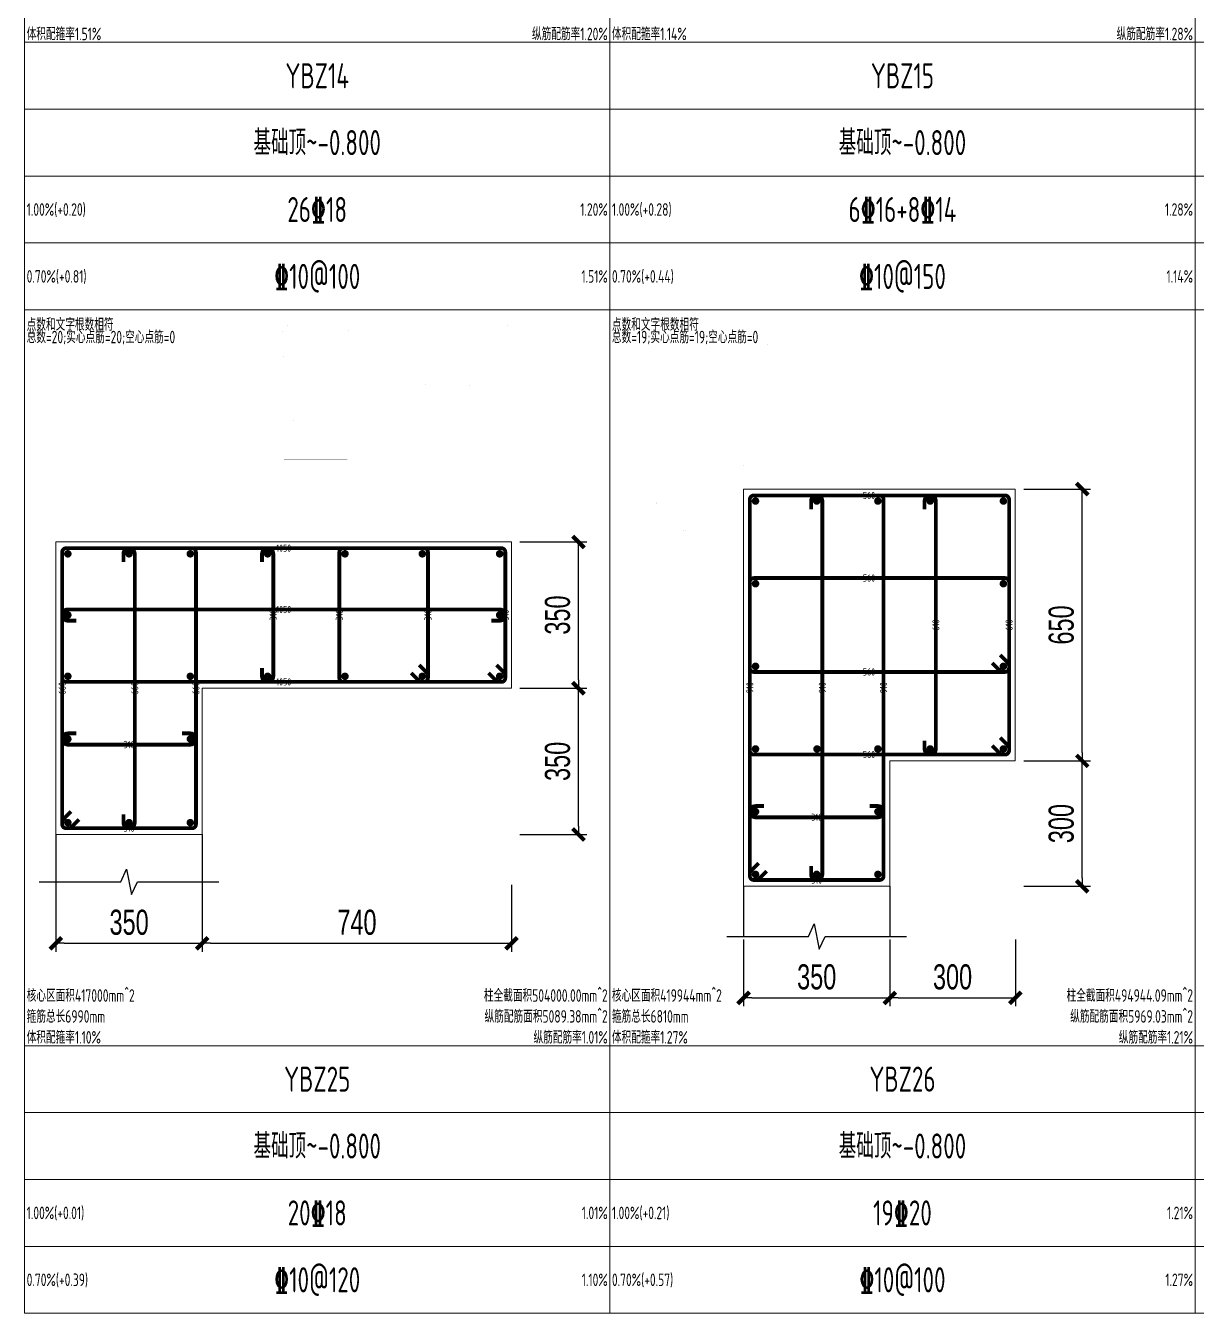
# Model space of a CAD drawing. Extents: x 5874492 to 7194610, y -939842 to -279257.
# Drawn here: x 6421375 to 6435375, y -486477 to -471079 of the extents above; entities that cross this region are included whole.
import ezdxf
from ezdxf.enums import TextEntityAlignment as Align

# ---------------------------------------------------------------- set-up
doc = ezdxf.new("R2010")
doc.units = 0
doc.header["$LTSCALE"] = 1000
for name, color, linetype, lineweight in [('S-大样-REIN', 1, 'Continuous', 20), ('S-大样-实线', 2, 'Continuous', 20), ('S-板-楼板负筋', 1, 'Continuous', 20), ('S-通用-TAB', 7, 'Continuous', 20)]:
    doc.layers.add(name, color=color, linetype=linetype, lineweight=lineweight)
for name, color, linetype in [('S-大样-实线-pdx', 7, 'Continuous'), ('z-计算配筋', 7, 'Continuous'), ('z-详图标注', 3, 'Continuous')]:
    doc.layers.add(name, color=color, linetype=linetype)
doc.layers.add('箍筋长度', color=3, linetype='Continuous', plot=False)
doc.layers.add('配箍校核', color=34, linetype='Continuous', plot=False)
doc.styles.add('BW_Dim', font='Bweng.shx', dxfattribs={"width": 0.7, "bigfont": 'hztxt.shx'})
doc.styles.add('BW_Rein', font='tssdeng.shx', dxfattribs={"width": 0.7, "bigfont": 'hztxt.shx'})
doc.dimstyles.new('Cyz_20_100', dxfattribs={"dimtxt": 300, "dimasz": 100, "dimexe": 100, "dimexo": 100, "dimgap": 100, "dimtad": 1, "dimdec": 0, "dimlfac": 0.2, "dimzin": 0, "dimdsep": 46, "dimtxsty": 'BW_Dim', "dimblk": '_bwk', "dimcen": 0, "dimclrt": 7, "dimadec": 0, "dimazin": 0, "dimtfac": 1, "dimtdec": 0, "dimtix": 1, "dimtmove": 2, "dimatfit": 0, "dimfxl": 0, "dimtolj": 1, "dimtzin": 0, "dimarcsym": 0})

# ---------------------------------------------------------------- blocks, each defined once
blk = doc.blocks.new('_bwk')
blk.add_line((-1, 0), (0, 0))
at = {"const_width": 0.5}
blk.add_lwpolyline([(-0.7, -0.7), (0.7, 0.7)], dxfattribs=at)
blk = doc.blocks.new('*D2205')
at = {"layer": 'Defpoints', "color": 0, "transparency": 16777216}
for p in [(6427186, -479002), (6427986, -479002), (6427186, -480752)]:
    blk.add_point(p, dxfattribs=at)
at = {"layer": 'z-详图标注', "color": 0, "lineweight": -2, "transparency": 16777216}
for p, q in [((6427286, -479002), (6428086, -479002)), ((6427986, -480652), (6427986, -479102)), ((6427286, -480752), (6428086, -480752))]:
    blk.add_line(p, q, dxfattribs=at)
at = {"layer": 'z-详图标注', "color": 0, "lineweight": -2, "transparency": 16777216, "xscale": 100, "yscale": 100, "zscale": 100}
for p, rotation in [((6427986, -479002), 90), ((6427986, -480752), 270)]:
    blk.add_blockref('_bwk', p, dxfattribs=dict(at, rotation=rotation))
at = {"layer": 'z-详图标注', "color": 7, "transparency": 16777216, "insert": (6427736, -479877), "char_height": 300, "attachment_point": 5, "rotation": 90, "style": 'BW_Dim'}
blk.add_mtext('\\A1;350', dxfattribs=at)
blk = doc.blocks.new('*D2206')
at = {"layer": 'Defpoints', "color": 0, "transparency": 16777216}
for p in [(6427186, -477252), (6427986, -477252), (6427186, -479002)]:
    blk.add_point(p, dxfattribs=at)
at = {"layer": 'z-详图标注', "color": 0, "lineweight": -2, "transparency": 16777216}
for p, q in [((6427286, -477252), (6428086, -477252)), ((6427986, -478902), (6427986, -477352)), ((6427286, -479002), (6428086, -479002))]:
    blk.add_line(p, q, dxfattribs=at)
at = {"layer": 'z-详图标注', "color": 0, "lineweight": -2, "transparency": 16777216, "xscale": 100, "yscale": 100, "zscale": 100}
for p, rotation in [((6427986, -477252), 90), ((6427986, -479002), 270)]:
    blk.add_blockref('_bwk', p, dxfattribs=dict(at, rotation=rotation))
at = {"layer": 'z-详图标注', "color": 7, "transparency": 16777216, "insert": (6427736, -478127), "char_height": 300, "attachment_point": 5, "rotation": 90, "style": 'BW_Dim'}
blk.add_mtext('\\A1;350', dxfattribs=at)
blk = doc.blocks.new('*D2207')
at = {"layer": 'Defpoints', "color": 0, "transparency": 16777216}
for p in [(6421736, -481253), (6423486, -481253), (6423486, -482053)]:
    blk.add_point(p, dxfattribs=at)
at = {"layer": 'z-详图标注', "color": 0, "lineweight": -2, "transparency": 16777216}
for p, q in [((6421736, -481353), (6421736, -482153)), ((6423486, -481353), (6423486, -482153)), ((6421836, -482053), (6423386, -482053))]:
    blk.add_line(p, q, dxfattribs=at)
at = {"layer": 'z-详图标注', "color": 0, "lineweight": -2, "transparency": 16777216, "xscale": 100, "yscale": 100, "zscale": 100, "rotation": 180}
blk.add_blockref('_bwk', (6421736, -482053), dxfattribs=at)
at = {"layer": 'z-详图标注', "color": 0, "lineweight": -2, "transparency": 16777216, "xscale": 100, "yscale": 100, "zscale": 100}
blk.add_blockref('_bwk', (6423486, -482053), dxfattribs=at)
at = {"layer": 'z-详图标注', "color": 7, "transparency": 16777216, "insert": (6422611, -481803), "char_height": 300, "attachment_point": 5, "style": 'BW_Dim'}
blk.add_mtext('\\A1;350', dxfattribs=at)
blk = doc.blocks.new('*D2208')
at = {"layer": 'Defpoints', "color": 0, "transparency": 16777216}
for p in [(6423486, -481253), (6427186, -481253), (6427186, -482053)]:
    blk.add_point(p, dxfattribs=at)
at = {"layer": 'z-详图标注', "color": 0, "lineweight": -2, "transparency": 16777216}
for p, q in [((6423486, -481353), (6423486, -482153)), ((6427186, -481353), (6427186, -482153)), ((6423586, -482053), (6427086, -482053))]:
    blk.add_line(p, q, dxfattribs=at)
at = {"layer": 'z-详图标注', "color": 0, "lineweight": -2, "transparency": 16777216, "xscale": 100, "yscale": 100, "zscale": 100, "rotation": 180}
blk.add_blockref('_bwk', (6423486, -482053), dxfattribs=at)
at = {"layer": 'z-详图标注', "color": 0, "lineweight": -2, "transparency": 16777216, "xscale": 100, "yscale": 100, "zscale": 100}
blk.add_blockref('_bwk', (6427186, -482053), dxfattribs=at)
at = {"layer": 'z-详图标注', "color": 7, "transparency": 16777216, "insert": (6425336, -481803), "char_height": 300, "attachment_point": 5, "style": 'BW_Dim'}
blk.add_mtext('\\A1;740', dxfattribs=at)
blk = doc.blocks.new('*D2209')
at = {"layer": 'Defpoints', "color": 0, "transparency": 16777216}
for p in [(6433211, -479871), (6434011, -479871), (6433211, -481371)]:
    blk.add_point(p, dxfattribs=at)
at = {"layer": 'z-详图标注', "color": 0, "lineweight": -2, "transparency": 16777216}
for p, q in [((6433311, -479871), (6434111, -479871)), ((6434011, -481271), (6434011, -479971)), ((6433311, -481371), (6434111, -481371))]:
    blk.add_line(p, q, dxfattribs=at)
at = {"layer": 'z-详图标注', "color": 0, "lineweight": -2, "transparency": 16777216, "xscale": 100, "yscale": 100, "zscale": 100}
for p, rotation in [((6434011, -479871), 90), ((6434011, -481371), 270)]:
    blk.add_blockref('_bwk', p, dxfattribs=dict(at, rotation=rotation))
at = {"layer": 'z-详图标注', "color": 7, "transparency": 16777216, "insert": (6433761, -480621), "char_height": 300, "attachment_point": 5, "rotation": 90, "style": 'BW_Dim'}
blk.add_mtext('\\A1;300', dxfattribs=at)
blk = doc.blocks.new('*D2210')
at = {"layer": 'Defpoints', "color": 0, "transparency": 16777216}
for p in [(6433211, -476621), (6434011, -476621), (6433211, -479871)]:
    blk.add_point(p, dxfattribs=at)
at = {"layer": 'z-详图标注', "color": 0, "lineweight": -2, "transparency": 16777216}
for p, q in [((6433311, -476621), (6434111, -476621)), ((6434011, -479771), (6434011, -476721)), ((6433311, -479871), (6434111, -479871))]:
    blk.add_line(p, q, dxfattribs=at)
at = {"layer": 'z-详图标注', "color": 0, "lineweight": -2, "transparency": 16777216, "xscale": 100, "yscale": 100, "zscale": 100}
for p, rotation in [((6434011, -476621), 90), ((6434011, -479871), 270)]:
    blk.add_blockref('_bwk', p, dxfattribs=dict(at, rotation=rotation))
at = {"layer": 'z-详图标注', "color": 7, "transparency": 16777216, "insert": (6433761, -478246), "char_height": 300, "attachment_point": 5, "rotation": 90, "style": 'BW_Dim'}
blk.add_mtext('\\A1;650', dxfattribs=at)
blk = doc.blocks.new('*D2211')
at = {"layer": 'Defpoints', "color": 0, "transparency": 16777216}
for p in [(6429961, -481906), (6431710, -481906), (6431710, -482706)]:
    blk.add_point(p, dxfattribs=at)
at = {"layer": 'z-详图标注', "color": 0, "lineweight": -2, "transparency": 16777216}
for p, q in [((6429961, -482006), (6429961, -482806)), ((6431710, -482006), (6431710, -482806)), ((6430061, -482706), (6431610, -482706))]:
    blk.add_line(p, q, dxfattribs=at)
at = {"layer": 'z-详图标注', "color": 0, "lineweight": -2, "transparency": 16777216, "xscale": 100, "yscale": 100, "zscale": 100, "rotation": 180}
blk.add_blockref('_bwk', (6429961, -482706), dxfattribs=at)
at = {"layer": 'z-详图标注', "color": 0, "lineweight": -2, "transparency": 16777216, "xscale": 100, "yscale": 100, "zscale": 100}
blk.add_blockref('_bwk', (6431710, -482706), dxfattribs=at)
at = {"layer": 'z-详图标注', "color": 7, "transparency": 16777216, "insert": (6430835, -482456), "char_height": 300, "attachment_point": 5, "style": 'BW_Dim'}
blk.add_mtext('\\A1;350', dxfattribs=at)
blk = doc.blocks.new('*D2212')
at = {"layer": 'Defpoints', "color": 0, "transparency": 16777216}
for p in [(6431710, -481906), (6433211, -481906), (6433211, -482706)]:
    blk.add_point(p, dxfattribs=at)
at = {"layer": 'z-详图标注', "color": 0, "lineweight": -2, "transparency": 16777216}
for p, q in [((6431710, -482006), (6431710, -482806)), ((6433211, -482006), (6433211, -482806)), ((6431810, -482706), (6433111, -482706))]:
    blk.add_line(p, q, dxfattribs=at)
at = {"layer": 'z-详图标注', "color": 0, "lineweight": -2, "transparency": 16777216, "xscale": 100, "yscale": 100, "zscale": 100, "rotation": 180}
blk.add_blockref('_bwk', (6431710, -482706), dxfattribs=at)
at = {"layer": 'z-详图标注', "color": 0, "lineweight": -2, "transparency": 16777216, "xscale": 100, "yscale": 100, "zscale": 100}
blk.add_blockref('_bwk', (6433211, -482706), dxfattribs=at)
at = {"layer": 'z-详图标注', "color": 7, "transparency": 16777216, "insert": (6432460, -482456), "char_height": 300, "attachment_point": 5, "style": 'BW_Dim'}
blk.add_mtext('\\A1;300', dxfattribs=at)
blk = doc.blocks.new('*D2301')
at = {"layer": 'Defpoints', "color": 0, "transparency": 16777216}
for p in [(6433211, -479871), (6434011, -479871), (6433211, -481371)]:
    blk.add_point(p, dxfattribs=at)
at = {"layer": 'z-详图标注', "color": 0, "lineweight": -2, "transparency": 16777216}
for p, q in [((6433311, -479871), (6434111, -479871)), ((6434011, -481271), (6434011, -479971)), ((6433311, -481371), (6434111, -481371))]:
    blk.add_line(p, q, dxfattribs=at)
at = {"layer": 'z-详图标注', "color": 0, "lineweight": -2, "transparency": 16777216, "xscale": 100, "yscale": 100, "zscale": 100}
for p, rotation in [((6434011, -479871), 90), ((6434011, -481371), 270)]:
    blk.add_blockref('_bwk', p, dxfattribs=dict(at, rotation=rotation))
at = {"layer": 'z-详图标注', "color": 7, "transparency": 16777216, "insert": (6433761, -480621), "char_height": 300, "attachment_point": 5, "rotation": 90, "style": 'BW_Dim'}
blk.add_mtext('\\A1;300', dxfattribs=at)
blk = doc.blocks.new('*D2302')
at = {"layer": 'Defpoints', "color": 0, "transparency": 16777216}
for p in [(6433211, -476621), (6434011, -476621), (6433211, -479871)]:
    blk.add_point(p, dxfattribs=at)
at = {"layer": 'z-详图标注', "color": 0, "lineweight": -2, "transparency": 16777216}
for p, q in [((6433311, -476621), (6434111, -476621)), ((6434011, -479771), (6434011, -476721)), ((6433311, -479871), (6434111, -479871))]:
    blk.add_line(p, q, dxfattribs=at)
at = {"layer": 'z-详图标注', "color": 0, "lineweight": -2, "transparency": 16777216, "xscale": 100, "yscale": 100, "zscale": 100}
for p, rotation in [((6434011, -476621), 90), ((6434011, -479871), 270)]:
    blk.add_blockref('_bwk', p, dxfattribs=dict(at, rotation=rotation))
at = {"layer": 'z-详图标注', "color": 7, "transparency": 16777216, "insert": (6433761, -478246), "char_height": 300, "attachment_point": 5, "rotation": 90, "style": 'BW_Dim'}
blk.add_mtext('\\A1;650', dxfattribs=at)

msp = doc.modelspace()

# ---------------------------------------------------------------- linework, layer by layer
at = {"layer": 'S-大样-REIN', "const_width": 45}
for points in [[(6430080.7, -476763.6, 1), (6430125.7, -476763.6, 1)], [(6430812.7, -476763.6, 1), (6430857.7, -476763.6, 1)], [(6431544.8, -476763.6, 1), (6431589.8, -476763.6, 1)], [(6432170.2, -476763.6, 1), (6432215.2, -476763.6, 1)], [(6433045.7, -476763.6, 1), (6433090.7, -476763.6, 1)], [(6421855.7, -477394.6, 1), (6421900.7, -477394.6, 1)], [(6422588.2, -477394.6, 1), (6422633.2, -477394.6, 1)], [(6423320.7, -477394.6, 1), (6423365.7, -477394.6, 1)], [(6424245.7, -477394.6, 1), (6424290.7, -477394.6, 1)], [(6425170.7, -477394.6, 1), (6425215.7, -477394.6, 1)], [(6426095.7, -477394.6, 1), (6426140.7, -477394.6, 1)], [(6427020.7, -477394.6, 1), (6427065.7, -477394.6, 1)], [(6430080.7, -477751.9, 1), (6430125.7, -477751.9, 1)], [(6433045.7, -477751.9, 1), (6433090.7, -477751.9, 1)], [(6421855.7, -478127.1, 1), (6421900.7, -478127.1, 1)], [(6427020.7, -478127.1, 1), (6427065.7, -478127.1, 1)], [(6430080.7, -478740.3, 1), (6430125.7, -478740.3, 1)], [(6433045.7, -478740.3, 1), (6433090.7, -478740.3, 1)], [(6421855.7, -478859.6, 1), (6421900.7, -478859.6, 1)], [(6423320.7, -478859.6, 1), (6423365.7, -478859.6, 1)], [(6424245.7, -478859.6, 1), (6424290.7, -478859.6, 1)], [(6425170.7, -478859.6, 1), (6425215.7, -478859.6, 1)], [(6426095.7, -478859.6, 1), (6426140.7, -478859.6, 1)], [(6427020.7, -478859.6, 1), (6427065.7, -478859.6, 1)], [(6421855.7, -479609.6, 1), (6421900.7, -479609.6, 1)], [(6423320.7, -479609.6, 1), (6423365.7, -479609.6, 1)], [(6430080.7, -479728.6, 1), (6430125.7, -479728.6, 1)], [(6430816.4, -479728.6, 1), (6430861.4, -479728.6, 1)], [(6431544.8, -479728.6, 1), (6431589.8, -479728.6, 1)], [(6432170.2, -479728.6, 1), (6432215.2, -479728.6, 1)], [(6433045.7, -479728.6, 1), (6433090.7, -479728.6, 1)], [(6430080.7, -480478.6, 1), (6430125.7, -480478.6, 1)], [(6431544.8, -480478.6, 1), (6431589.8, -480478.6, 1)], [(6421855.7, -480609.6, 1), (6421900.7, -480609.6, 1)], [(6422588.2, -480609.6, 1), (6422633.2, -480609.6, 1)], [(6423320.7, -480609.6, 1), (6423365.7, -480609.6, 1)], [(6430080.7, -481228.6, 1), (6430125.7, -481228.6, 1)], [(6430812.7, -481228.6, 1), (6430857.7, -481228.6, 1)], [(6431544.8, -481228.6, 1), (6431589.8, -481228.6, 1)]]:
    msp.add_lwpolyline(points, format="xyb", close=True, dxfattribs=at)
at = {"layer": 'S-大样-实线'}
for points in [[(6431709.8, -479871.1), (6433210.7, -479871.1), (6433210.7, -476621.1), (6429960.7, -476621.1), (6429960.7, -481371.1), (6431709.8, -481371.1)], [(6423485.7, -479002.1), (6427185.7, -479002.1), (6427185.7, -477252.1), (6421735.7, -477252.1), (6421735.7, -480752.1), (6423485.7, -480752.1)]]:
    msp.add_lwpolyline(points, close=True, dxfattribs=at)
at = {"layer": 'S-大样-实线-pdx'}
for points in [[(6421735.7, -480752.1), (6421735.7, -481352.1)], [(6423485.7, -480752.1), (6423485.7, -481352.1)], [(6421536.6, -481318.1), (6422511.2, -481318.1), (6422581.2, -481168.1), (6422641.2, -481468.1), (6422711.2, -481318.1), (6423685.7, -481318.1)], [(6429960.7, -481371.1), (6429960.7, -481971.1)], [(6431709.8, -481371.1), (6431709.8, -481971.1)], [(6429760.7, -481971.1), (6430735.2, -481971.1), (6430805.2, -481821.1), (6430865.2, -482121.1), (6430935.2, -481971.1), (6431909.8, -481971.1)]]:
    msp.add_lwpolyline(points, dxfattribs=at)
at = {"layer": 'S-板-楼板负筋'}
for points, const_width in [([(6427095.2, -475363.9), (6427141.2, -475409.8, -0.1989124), (6427148.2, -475426.8), (6427148.2, -475440.6, -0.4142136), (6427124.2, -475464.6), (6424522.2, -475464.6, -0.4142136), (6424498.2, -475440.6), (6424498.2, -474688.6, -0.4142136), (6424522.2, -474664.6), (6427124.2, -474664.6, -0.4142136), (6427148.2, -474688.6), (6427148.2, -475440.6, -0.4142136), (6427124.2, -475464.6), (6427110.4, -475464.6, -0.1989124), (6427093.4, -475457.6), (6427047.5, -475411.6)], 0.1), ([(6424864.5, -474673.3), (6424864.5, -474623.3, -1), (6424932, -474623.3), (6424932, -476105.8, -1), (6424864.5, -476105.8), (6424864.5, -476055.8)], 0.1), ([(6425693.2, -474673.3), (6425693.2, -474623.3, -1), (6425760.7, -474623.3), (6425760.7, -475355.8, -1), (6425693.2, -475355.8), (6425693.2, -475305.8)], 0.1), ([(6426585, -475336.6), (6426630.9, -475382.6, 0.1989124), (6426647.9, -475389.6), (6426661.7, -475389.6, 0.4142136), (6426685.7, -475365.6), (6426685.7, -474613.6, 0.4142136), (6426661.7, -474589.6), (6426179.7, -474589.6, 0.4142136), (6426155.7, -474613.6), (6426155.7, -475365.6, 0.4142136), (6426179.7, -475389.6), (6426661.7, -475389.6, 0.4142136), (6426685.7, -475365.6), (6426685.7, -475351.8, 0.1989124), (6426678.7, -475334.8), (6426632.7, -475288.9)], 0.1), ([(6424542.7, -476217.9), (6424496.7, -476263.8, -0.1989124), (6424479.7, -476270.8), (6424466, -476270.8, -0.4142136), (6424442, -476246.8), (6424442, -474744.8, -0.4142136), (6424466, -474720.8), (6425218, -474720.8, -0.4142136), (6425242, -474744.8), (6425242, -476246.8, -0.4142136), (6425218, -476270.8), (6424466, -476270.8, -0.4142136), (6424442, -476246.8), (6424442, -476233.1, -0.1989124), (6424449, -476216.1), (6424494.9, -476170.1)], 0.1), ([(6429209.8, -474904.1), (6429209.8, -474854.1, -1), (6429277.3, -474854.1), (6429277.3, -477086.6, -1), (6429209.8, -477086.6), (6429209.8, -477036.6)], 0.15), ([(6429888.6, -474904.1), (6429888.6, -474854.1, -1), (6429956.1, -474854.1), (6429956.1, -476336.6, -1), (6429888.6, -476336.6), (6429888.6, -476286.6)], 0.15), ([(6424507, -475098.3), (6424457, -475098.3, -1), (6424457, -475030.8), (6427039.5, -475030.8, -1), (6427039.5, -475098.3), (6426989.5, -475098.3)], 0.1), ([(6430140.8, -475850.5), (6430186.8, -475896.4, -0.1989124), (6430193.8, -475913.4), (6430193.8, -475927.2, -0.4142136), (6430169.8, -475951.2), (6428792.8, -475951.2, -0.4142136), (6428768.8, -475927.2), (6428768.8, -475413.5, -0.4142136), (6428792.8, -475389.5), (6430169.8, -475389.5, -0.4142136), (6430193.8, -475413.5), (6430193.8, -475927.2, -0.4142136), (6430169.8, -475951.2), (6430156, -475951.2, -0.1989124), (6430139.1, -475944.2), (6430093.1, -475898.2)], 0.15), ([(6425289.5, -475772.1), (6425339.5, -475772.1, -1), (6425339.5, -475839.6), (6424607, -475839.6, -1), (6424607, -475772.1), (6424657, -475772.1)], 0.1), ([(6430767.7, -476863.6), (6430767.7, -476763.6, -1), (6430902.7, -476763.6), (6430902.7, -481228.6, -1), (6430767.7, -481228.6), (6430767.7, -481128.6)], 45), ([(6432125.2, -476863.6), (6432125.2, -476763.6, -1), (6432260.2, -476763.6), (6432260.2, -479728.6, -1), (6432125.2, -479728.6), (6432125.2, -479628.6)], 45), ([(6429634.6, -476752.8), (6429684.6, -476752.8, -1), (6429684.6, -476820.3), (6428952.6, -476820.3, -1), (6428952.6, -476752.8), (6429002.6, -476752.8)], 0.15), ([(6422012.1, -480571.1), (6421920.2, -480663, -0.1989124), (6421886.3, -480677.1), (6421858.7, -480677.1, -0.4142136), (6421810.7, -480629.1), (6421810.7, -477375.1, -0.4142136), (6421858.7, -477327.1), (6423362.7, -477327.1, -0.4142136), (6423410.7, -477375.1), (6423410.7, -480629.1, -0.4142136), (6423362.7, -480677.1), (6421858.7, -480677.1, -0.4142136), (6421810.7, -480629.1), (6421810.7, -480601.5, -0.1989124), (6421824.8, -480567.6), (6421916.7, -480475.7)], 45), ([(6427004.7, -478725.7), (6427096.6, -478817.6, -0.1989124), (6427110.7, -478851.5), (6427110.7, -478879.1, -0.4142136), (6427062.7, -478927.1), (6421858.7, -478927.1, -0.4142136), (6421810.7, -478879.1), (6421810.7, -477375.1, -0.4142136), (6421858.7, -477327.1), (6427062.7, -477327.1, -0.4142136), (6427110.7, -477375.1), (6427110.7, -478879.1, -0.4142136), (6427062.7, -478927.1), (6427035.1, -478927.1, -0.1989124), (6427001.2, -478913), (6426909.3, -478821.1)], 45), ([(6422543.2, -477494.6), (6422543.2, -477394.6, -1), (6422678.2, -477394.6), (6422678.2, -480609.6, -1), (6422543.2, -480609.6), (6422543.2, -480509.6)], 45), ([(6424200.7, -477494.6), (6424200.7, -477394.6, -1), (6424335.7, -477394.6), (6424335.7, -478859.6, -1), (6424200.7, -478859.6), (6424200.7, -478759.6)], 45), ([(6425984.3, -478821.1), (6426076.2, -478913, 0.1989124), (6426110.1, -478927.1), (6426137.7, -478927.1, 0.4142136), (6426185.7, -478879.1), (6426185.7, -477375.1, 0.4142136), (6426137.7, -477327.1), (6425173.7, -477327.1, 0.4142136), (6425125.7, -477375.1), (6425125.7, -478879.1, 0.4142136), (6425173.7, -478927.1), (6426137.7, -478927.1, 0.4142136), (6426185.7, -478879.1), (6426185.7, -478851.5, 0.1989124), (6426171.6, -478817.6), (6426079.7, -478725.7)], 45), ([(6433029.7, -478606.3), (6433121.6, -478698.2, -0.1989124), (6433135.7, -478732.2), (6433135.7, -478759.8, -0.4142136), (6433087.7, -478807.8), (6430083.7, -478807.8, -0.4142136), (6430035.7, -478759.8), (6430035.7, -477732.4, -0.4142136), (6430083.7, -477684.4), (6433087.7, -477684.4, -0.4142136), (6433135.7, -477732.4), (6433135.7, -478759.8, -0.4142136), (6433087.7, -478807.8), (6433060.1, -478807.8, -0.1989124), (6433026.2, -478793.7), (6432934.3, -478701.8)], 45), ([(6421978.2, -478194.6), (6421878.2, -478194.6, -1), (6421878.2, -478059.6), (6427043.2, -478059.6, -1), (6427043.2, -478194.6), (6426943.2, -478194.6)], 45), ([(6423243.2, -479542.1), (6423343.2, -479542.1, -1), (6423343.2, -479677.1), (6421878.2, -479677.1, -1), (6421878.2, -479542.1), (6421978.2, -479542.1)], 45), ([(6431467.3, -480411.1), (6431567.3, -480411.1, -1), (6431567.3, -480546.1), (6430103.2, -480546.1, -1), (6430103.2, -480411.1), (6430203.2, -480411.1)], 45)]:
    msp.add_lwpolyline(points, format="xyb", dxfattribs=dict(at, const_width=const_width))
at = {"layer": 'S-板-楼板负筋', "color": 1}
for points, const_width in [([(6428888.3, -477198.6), (6428842.3, -477244.6, -0.1989124), (6428825.4, -477251.6), (6428811.6, -477251.6, -0.4142136), (6428787.6, -477227.6), (6428787.6, -474975.6, -0.4142136), (6428811.6, -474951.6), (6429563.1, -474951.6, -0.4142136), (6429587.1, -474975.6), (6429587.1, -477227.6, -0.4142136), (6429563.1, -477251.6), (6428811.6, -477251.6, -0.4142136), (6428787.6, -477227.6), (6428787.6, -477213.8, -0.1989124), (6428794.6, -477196.8), (6428840.6, -477150.9)], 0.15), ([(6430215.8, -476344.6), (6430261.8, -476390.6, -0.1989124), (6430268.8, -476407.6), (6430268.8, -476421.3, -0.4142136), (6430244.8, -476445.3), (6428867.8, -476445.3, -0.4142136), (6428843.8, -476421.3), (6428843.8, -474919.3, -0.4142136), (6428867.8, -474895.3), (6430244.8, -474895.3, -0.4142136), (6430268.8, -474919.3), (6430268.8, -476421.3, -0.4142136), (6430244.8, -476445.3), (6430231, -476445.3, -0.1989124), (6430214.1, -476438.3), (6430168.1, -476392.4)], 0.15), ([(6430237.1, -481190.1), (6430145.2, -481282, -0.1989124), (6430111.3, -481296.1), (6430083.7, -481296.1, -0.4142136), (6430035.7, -481248.1), (6430035.7, -476744.1, -0.4142136), (6430083.7, -476696.1), (6431586.8, -476696.1, -0.4142136), (6431634.8, -476744.1), (6431634.8, -481248.1, -0.4142136), (6431586.8, -481296.1), (6430083.7, -481296.1, -0.4142136), (6430035.7, -481248.1), (6430035.7, -481220.5, -0.1989124), (6430049.8, -481186.6), (6430141.7, -481094.7)], 45), ([(6433029.7, -479594.7), (6433121.6, -479686.6, -0.1989124), (6433135.7, -479720.5), (6433135.7, -479748.1, -0.4142136), (6433087.7, -479796.1), (6430083.7, -479796.1, -0.4142136), (6430035.7, -479748.1), (6430035.7, -476744.1, -0.4142136), (6430083.7, -476696.1), (6433087.7, -476696.1, -0.4142136), (6433135.7, -476744.1), (6433135.7, -479748.1, -0.4142136), (6433087.7, -479796.1), (6433060.1, -479796.1, -0.1989124), (6433026.2, -479782), (6432934.3, -479690.1)], 45)]:
    msp.add_lwpolyline(points, format="xyb", dxfattribs=dict(at, const_width=const_width))
at = {"layer": 'S-通用-TAB'}
for points in [[(6421360.7, -474477.1), (6421360.7, -462477.1), (6428360.7, -462477.1), (6428360.7, -474477.1), (6421360.7, -474477.1), (6421360.7, -471277.1), (6428360.7, -471277.1), (6428360.7, -472077.1), (6421360.7, -472077.1), (6421360.7, -472877.1), (6428360.7, -472877.1), (6428360.7, -473677.1), (6421360.7, -473677.1), (6421360.7, -474477.1)], [(6428360.7, -474477.1), (6428360.7, -462477.1), (6435360.7, -462477.1), (6435360.7, -474477.1), (6428360.7, -474477.1), (6428360.7, -471277.1), (6435360.7, -471277.1), (6435360.7, -472077.1), (6428360.7, -472077.1), (6428360.7, -472877.1), (6435360.7, -472877.1), (6435360.7, -473677.1), (6428360.7, -473677.1), (6428360.7, -474477.1)], [(6435360.7, -474477.1), (6435360.7, -462477.1), (6442360.7, -462477.1), (6442360.7, -474477.1), (6435360.7, -474477.1), (6435360.7, -471277.1), (6442360.7, -471277.1), (6442360.7, -472077.1), (6435360.7, -472077.1), (6435360.7, -472877.1), (6442360.7, -472877.1), (6442360.7, -473677.1), (6435360.7, -473677.1), (6435360.7, -474477.1)], [(6421360.7, -486477.1), (6421360.7, -474477.1), (6428360.7, -474477.1), (6428360.7, -486477.1), (6421360.7, -486477.1), (6421360.7, -483277.1), (6428360.7, -483277.1), (6428360.7, -484077.1), (6421360.7, -484077.1), (6421360.7, -484877.1), (6428360.7, -484877.1), (6428360.7, -485677.1), (6421360.7, -485677.1), (6421360.7, -486477.1)], [(6428360.7, -486477.1), (6428360.7, -474477.1), (6435360.7, -474477.1), (6435360.7, -486477.1), (6428360.7, -486477.1), (6428360.7, -483277.1), (6435360.7, -483277.1), (6435360.7, -484077.1), (6428360.7, -484077.1), (6428360.7, -484877.1), (6435360.7, -484877.1), (6435360.7, -485677.1), (6428360.7, -485677.1), (6428360.7, -486477.1)], [(6435360.7, -486477.1), (6435360.7, -474477.1), (6442360.7, -474477.1), (6442360.7, -486477.1), (6435360.7, -486477.1), (6435360.7, -483277.1), (6442360.7, -483277.1), (6442360.7, -484077.1), (6435360.7, -484077.1), (6435360.7, -484877.1), (6442360.7, -484877.1), (6442360.7, -485677.1), (6435360.7, -485677.1), (6435360.7, -486477.1)]]:
    msp.add_lwpolyline(points, dxfattribs=at)

# ---------------------------------------------------------------- texts
at = {"layer": 'z-计算配筋', "color": 3, "style": 'BW_Rein', "width": 0.7}
for s, p in [('YBZ14', (6424860.7, -471677.1)), ('YBZ15', (6431860.7, -471677.1)), ('YBZ25', (6424860.7, -483677.1)), ('YBZ26', (6431860.7, -483677.1))]:
    msp.add_text(s, height=300, dxfattribs=at).set_placement(p, align=Align.MIDDLE_CENTER)
at = {"layer": 'z-计算配筋', "style": 'BW_Rein', "width": 0.7}
for s, p in [('基础顶~-0.800', (6424860.7, -472477.1)), ('基础顶~-0.800', (6431860.7, -472477.1)), ('26\x8418', (6424860.7, -473277.1)), ('6\x8416+8\x8414', (6431860.7, -473277.1)), ('\x8410@100', (6424860.7, -474077.1)), ('\x8410@150', (6431860.7, -474077.1)), ('基础顶~-0.800', (6424860.7, -484477.1)), ('基础顶~-0.800', (6431860.7, -484477.1)), ('20\x8418', (6424860.7, -485277.1)), ('19\x8420', (6431860.7, -485277.1)), ('\x8410@120', (6424860.7, -486077.1)), ('\x8410@100', (6431860.7, -486077.1))]:
    msp.add_text(s, height=300, dxfattribs=at).set_placement(p, align=Align.MIDDLE_CENTER)
at = {"layer": '箍筋长度', "style": 'BW_Rein', "width": 0.7}
for s, p in [('560', (6431460.7, -476696.1)), ('1050', (6424460.7, -477327.1)), ('560', (6431460.7, -477684.4)), ('1050', (6424460.7, -478059.6)), ('560', (6431460.7, -478807.8)), ('1050', (6424460.7, -478927.1)), ('310', (6422610.7, -479677.1)), ('560', (6431460.7, -479796.1)), ('310', (6430835.2, -480546.1)), ('310', (6422610.7, -480677.1)), ('310', (6430835.2, -481296.1))]:
    msp.add_text(s, height=85, dxfattribs=at).set_placement(p, align=Align.MIDDLE_CENTER)
for s, p in [('310', (6424335.7, -478127.1)), ('310', (6425125.7, -478127.1)), ('310', (6426185.7, -478127.1)), ('310', (6427110.7, -478127.1)), ('610', (6432260.2, -478246.1)), ('610', (6433135.7, -478246.1)), ('660', (6421810.7, -479002.1)), ('660', (6422678.2, -479002.1)), ('660', (6423410.7, -479002.1)), ('910', (6430035.7, -478996.1)), ('910', (6430902.7, -478996.1)), ('910', (6431634.8, -478996.1))]:
    msp.add_text(s, height=85, rotation=90, dxfattribs=at).set_placement(p, align=Align.MIDDLE_CENTER)
at = {"layer": '配箍校核', "style": 'BW_Rein', "width": 0.7}
for s, p in [('体积配箍率1.51%', (6421385.7, -471252.1)), ('体积配箍率1.14%', (6428385.7, -471252.1)), ('点数和文字根数相符', (6421385.7, -474727.1)), ('总数=20;实心点筋=20;空心点筋=0', (6421385.7, -474877.1)), ('点数和文字根数相符', (6428385.7, -474727.1)), ('总数=19;实心点筋=19;空心点筋=0', (6428385.7, -474877.1)), ('核心区面积417000mm^ 2', (6421385.7, -482752.1)), ('核心区面积419944mm^ 2', (6428385.7, -482752.1)), ('箍筋总长6990mm', (6421385.7, -483002.1)), ('箍筋总长6810mm', (6428385.7, -483002.1)), ('体积配箍率1.10%', (6421385.7, -483252.1)), ('体积配箍率1.27%', (6428385.7, -483252.1))]:
    msp.add_text(s, height=150, dxfattribs=at).set_placement(p)
for s, p in [('纵筋配筋率1.20%', (6428335.7, -471252.1)), ('纵筋配筋率1.28%', (6435335.7, -471252.1)), ('柱全截面积504000.00mm^ 2', (6428335.7, -482752.1)), ('柱全截面积494944.09mm^ 2', (6435335.7, -482752.1)), ('纵筋配筋面积5089.38mm^ 2', (6428335.7, -483002.1)), ('纵筋配筋面积5969.03mm^ 2', (6435335.7, -483002.1)), ('纵筋配筋率1.01%', (6428335.7, -483252.1)), ('纵筋配筋率1.21%', (6435335.7, -483252.1))]:
    msp.add_text(s, height=150, dxfattribs=at).set_placement(p, align=Align.RIGHT)
for s, p in [('1.00%(+0.20)', (6421385.7, -473277.1)), ('1.00%(+0.28)', (6428385.7, -473277.1)), ('0.70%(+0.81)', (6421385.7, -474077.1)), ('0.70%(+0.44)', (6428385.7, -474077.1)), ('1.00%(+0.01)', (6421385.7, -485277.1)), ('1.00%(+0.21)', (6428385.7, -485277.1)), ('0.70%(+0.39)', (6421385.7, -486077.1)), ('0.70%(+0.57)', (6428385.7, -486077.1))]:
    msp.add_text(s, height=150, dxfattribs=at).set_placement(p, align=Align.MIDDLE_LEFT)
for s, p in [('1.20%', (6428335.7, -473277.1)), ('1.28%', (6435335.7, -473277.1)), ('1.51%', (6428335.7, -474077.1)), ('1.14%', (6435335.7, -474077.1)), ('1.01%', (6428335.7, -485277.1)), ('1.21%', (6435335.7, -485277.1)), ('1.10%', (6428335.7, -486077.1)), ('1.27%', (6435335.7, -486077.1))]:
    msp.add_text(s, height=150, dxfattribs=at).set_placement(p, align=Align.MIDDLE_RIGHT)

# ---------------------------------------------------------------- dimensions: what is measured, and where the dimension line sits
at = {"layer": 'z-详图标注'}
for base, p1, p2, picture, middle in [((6434010.7, -476621.1), (6433210.7, -479871.1), (6433210.7, -476621.1), '*D2210', (6433760.7, -478246.1)), ((6434010.7, -476621.1), (6433210.7, -479871.1), (6433210.7, -476621.1), '*D2302', (6433760.7, -478246.1)), ((6427985.7, -477252.1), (6427185.7, -479002.1), (6427185.7, -477252.1), '*D2206', (6427735.7, -478127.1)), ((6427985.7, -479002.1), (6427185.7, -480752.1), (6427185.7, -479002.1), '*D2205', (6427735.7, -479877.1)), ((6434010.7, -479871.1), (6433210.7, -481371.1), (6433210.7, -479871.1), '*D2209', (6433760.7, -480621.1)), ((6434010.7, -479871.1), (6433210.7, -481371.1), (6433210.7, -479871.1), '*D2301', (6433760.7, -480621.1))]:
    dim = msp.add_linear_dim(base=base, p1=p1, p2=p2, angle=90, dimstyle='Cyz_20_100', dxfattribs=at)
    dim.commit()
    dim.dimension.update_dxf_attribs({"geometry": picture, "text_midpoint": middle})
for base, p1, p2, picture, middle in [((6423485.7, -482052.6), (6421735.7, -481252.6), (6423485.7, -481252.6), '*D2207', (6422610.7, -481802.6)), ((6427185.7, -482052.6), (6423485.7, -481252.6), (6427185.7, -481252.6), '*D2208', (6425335.7, -481802.6)), ((6431709.8, -482705.6), (6429960.7, -481905.6), (6431709.8, -481905.6), '*D2211', (6430835.2, -482455.6)), ((6433210.7, -482705.6), (6431709.8, -481905.6), (6433210.7, -481905.6), '*D2212', (6432460.2, -482455.6))]:
    dim = msp.add_linear_dim(base=base, p1=p1, p2=p2, dimstyle='Cyz_20_100', dxfattribs=at)
    dim.commit()
    dim.dimension.update_dxf_attribs({"geometry": picture, "text_midpoint": middle})

doc.saveas('drawing.dxf')
